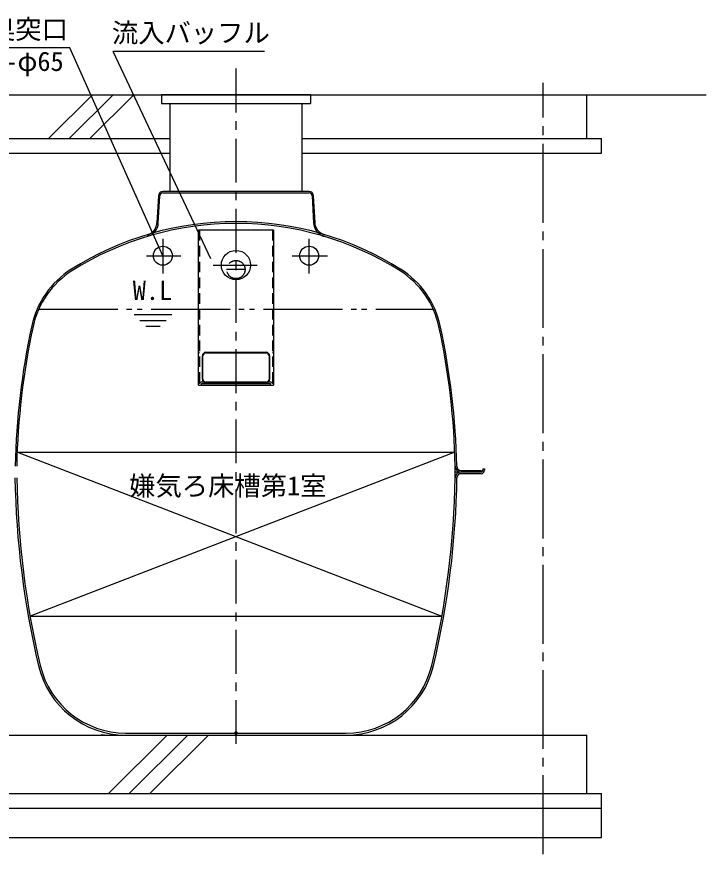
# Model space of a CAD drawing. Units: millimetres, scale not verified. Extents: x -8910 to 8910, y -6308 to 6308.
# Drawn here: x 533 to 2891, y -4367 to -1502 of the extents above; entities that cross this region are included whole.
import ezdxf
from ezdxf.enums import TextEntityAlignment as Align

# ---------------------------------------------------------------- set-up
doc = ezdxf.new("R2010")
doc.units = ezdxf.units.MM
doc.header["$LTSCALE"] = 30
for name, pattern in [('CHAIN1', [8, 5, -1, 1, -1]), ('CHAIN2', [12, 9, -1, 1, -1]), ('DASHED1', [1.8, 1.2, -0.6]), ('DASHED3', [4, 3, -1]), ('DOUBLE_CHAIN2', [12.8, 9, -1, 0.6, -0.6, 0.6, -1])]:
    doc.linetypes.add(name, pattern=pattern)
for name, color, linetype, lineweight in [('0-0_製作', 5, 'Continuous', 25), ('0-1_空気管', 3, 'Continuous', 25), ('0-4_09', 3, 'Continuous', 25), ('0-5_躯体', 3, 'Continuous', 25), ('0-B_機器', 2, 'Continuous', 25), ('0-D_文字', 7, 'Continuous', 25), ('0-E_08', 2, 'Continuous', 25)]:
    doc.layers.add(name, color=color, linetype=linetype, lineweight=lineweight)
doc.styles.add('ＭＳ ゴシック', font='')
doc.styles.get('ＭＳ ゴシック').set_extended_font_data('MS Gothic')

msp = doc.modelspace()

# ---------------------------------------------------------------- linework, layer by layer
at = {"layer": '0-0_製作', "color": 3}
for p in [(535.29, -2991.85), (578.39, -3551.85)]:
    msp.add_line(p, (1986.87, -3551.85), dxfattribs=at)
msp.add_lwpolyline([(535.29, -2991.85), (2030.75, -2991.85), (578.45, -3551.85)], dxfattribs=at)
at = {"layer": '0-1_空気管', "linetype": 'CHAIN1'}
for p, q in [((1282.66, -1679.22), (1282.66, -4014.51)), ((1032.66, -2261.49), (1032.66, -2380)), ((1532.67, -2380), (1532.67, -2261.49)), ((976.81, -2319.35), (1094.19, -2319.35)), ((1474.99, -2319.35), (1595.18, -2319.35)), ((1204.93, -2351.35), (1363.96, -2351.35))]:
    msp.add_line(p, q, dxfattribs=at)
at = {"layer": '0-1_空気管', "linetype": 'DASHED3'}
for p, q in [((1314.66, -2366.85), (1249.66, -2366.85)), ((2032.67, -3058.85), (2032.66, -3058.85)), ((2052.4, -3058.85), (2120.67, -3058.85)), ((2126.67, -3048.85), (2126.67, -3052.85))]:
    msp.add_line(p, q, dxfattribs=at)
at = {"layer": '0-1_空気管', "linetype": 'DOUBLE_CHAIN2'}
for p, q in [((608.35, -2501.85), (1956.98, -2501.85)), ((2032.66, -3058.85), (2052.4, -3058.85))]:
    msp.add_line(p, q, dxfattribs=at)
at = {"layer": '0-1_空気管'}
for p, q in [((2032.67, -3058.85), (2120.67, -3058.85)), ((2052.35, -3053.85), (2120.67, -3053.85)), ((2120.67, -3064.85), (2052.4, -3064.85)), ((2120.67, -3053.85), (2120.67, -3058.85)), ((2126.67, -3048.85), (2132.67, -3048.85)), ((2132.67, -3048.85), (2132.67, -3052.85)), ((905.37, -3951.85), (1659.96, -3951.85)), ((905.37, -3958.85), (1659.96, -3958.85))]:
    msp.add_line(p, q, dxfattribs=at)
msp.add_lwpolyline([(823.27, -3957.41), (824.17, -3957.5), (825.03, -3957.59), (825.87, -3957.65), (826.7, -3957.71), (827.52, -3957.75), (828.33, -3957.79), (829.14, -3957.81), (829.91, -3957.83), (830.65, -3957.84), (831.33, -3957.85), (831.96, -3957.85), (832.5, -3957.86)], dxfattribs=at)
for centre, radius in [((1032.66, -2319.35), 32.5), ((1532.67, -2319.35), 32.5), ((1282.66, -2351.35), 50)]:
    msp.add_circle(centre, radius, dxfattribs=at)
at = {"layer": '0-1_空気管', "linetype": 'DASHED3'}
msp.add_circle((1282.66, -2366.85), 31, dxfattribs=at)
at = {"layer": '0-1_空気管'}
for centre, radius, start, end in [((1282.66, -3258.85), 1056, 90, 122.294), ((1282.66, -3258.85), 1056, 57.706, 90), ((1282.66, -3258.85), 1050, 90, 122.294), ((1282.66, -3258.85), 1050, 57.706, 90), ((883.15, -2624.12), 306, 122.5569, 167.799), ((881.97, -2624.86), 300, 122.294, 167.825), ((1683.36, -2624.86), 300, 12.175, 57.706), ((1682.18, -2624.12), 306, 12.201, 57.813), ((3032.49, -3088.85), 2505, 167.799, 178.863), ((3032.49, -3088.85), 2500, 167.825, 178.863), ((-467.16, -3088.85), 2500, 1.137, 12.175), ((-467.16, -3088.85), 2505, 1.137, 12.201), ((2052.35, -3038.85), 20, 181.137, 270), ((2052.4, -3078.85), 20, 90, 179.051), ((2052.35, -3038.85), 15, 181.137, 270), ((2052.4, -3078.85), 14, 90, 179.051), ((2120.67, -3052.85), 12, 270, 0), ((3532.51, -3028.85), 3006, 180.949, 193.341), ((3532.51, -3028.85), 3000, 180.949, 193.341), ((-967.19, -3028.85), 3000, 346.659, 359.051), ((-967.19, -3028.85), 3006, 346.659, 359.051), ((906.4, -3651.85), 307, 193.296, 269.808), ((905.37, -3651.85), 300, 193.341, 270), ((1658.93, -3651.85), 307, 270, 346.704), ((1659.96, -3651.85), 300, 270, 346.659)]:
    msp.add_arc(centre, radius, start, end, dxfattribs=at)
at = {"layer": '0-1_空気管', "linetype": 'DOUBLE_CHAIN2'}
for centre, radius, start, end in [((-467.16, -3088.85), 2500, 0.688, 1.099), ((-967.19, -3028.85), 3000, 359.083, 359.427)]:
    msp.add_arc(centre, radius, start, end, dxfattribs=at)
at = {"layer": '0-1_空気管', "linetype": 'DASHED3'}
msp.add_arc((2120.67, -3052.85), 6, 270, 0, dxfattribs=at)
at = {"layer": '0-1_空気管', "color": 92}
for points in [[(1276.66, -3951.85), (1282.66, -3945.85), (1282.66, -3951.85)], [(1276.68, -3951.48), (1282.66, -3945.85), (1276.66, -3951.85)], [(1276.85, -3953.34), (1276.66, -3951.85), (1282.66, -3951.85)], [(1276.71, -3952.6), (1276.66, -3951.85), (1276.85, -3953.34)], [(1276.77, -3950.73), (1282.66, -3945.85), (1276.68, -3951.48)], [(1276.96, -3950), (1282.66, -3945.85), (1276.77, -3950.73)], [(1276.85, -3953.34), (1282.66, -3951.85), (1277.08, -3954.06)], [(1277.23, -3949.3), (1282.66, -3945.85), (1276.96, -3950)], [(1277.08, -3954.06), (1282.66, -3951.85), (1277.41, -3954.74)], [(1277.6, -3948.64), (1282.66, -3945.85), (1277.23, -3949.3)], [(1277.41, -3954.74), (1282.66, -3951.85), (1277.81, -3955.38)], [(1278.04, -3948.03), (1282.66, -3945.85), (1277.6, -3948.64)], [(1277.81, -3955.38), (1282.66, -3951.85), (1278.29, -3955.96)], [(1278.56, -3947.48), (1282.66, -3945.85), (1278.04, -3948.03)], [(1278.29, -3955.96), (1282.66, -3951.85), (1278.84, -3956.48)], [(1279.14, -3947), (1282.66, -3945.85), (1278.56, -3947.48)], [(1278.84, -3956.48), (1282.66, -3951.85), (1279.45, -3956.92)], [(1279.77, -3946.59), (1282.66, -3945.85), (1279.14, -3947)], [(1279.45, -3956.92), (1282.66, -3951.85), (1280.11, -3957.28)], [(1279.77, -3946.59), (1281.91, -3945.9), (1282.66, -3945.85)], [(1280.45, -3946.27), (1281.91, -3945.9), (1279.77, -3946.59)], [(1280.11, -3957.28), (1282.66, -3951.85), (1280.81, -3957.56)], [(1280.45, -3946.27), (1281.17, -3946.04), (1281.91, -3945.9)], [(1280.81, -3957.56), (1282.66, -3951.85), (1281.54, -3957.75)], [(1281.54, -3957.75), (1282.66, -3951.85), (1282.29, -3957.84)], [(1282.29, -3957.84), (1282.66, -3951.85), (1282.66, -3957.85)], [(1282.66, -3945.85), (1288.24, -3949.64), (1282.66, -3951.85)], [(1282.66, -3945.85), (1287.92, -3948.96), (1288.24, -3949.64)], [(1282.66, -3945.85), (1287.52, -3948.33), (1287.92, -3948.96)], [(1282.66, -3945.85), (1287.04, -3947.74), (1287.52, -3948.33)], [(1282.66, -3945.85), (1286.49, -3947.23), (1287.04, -3947.74)], [(1282.66, -3945.85), (1285.88, -3946.79), (1286.49, -3947.23)], [(1282.66, -3945.85), (1285.22, -3946.42), (1285.88, -3946.79)], [(1282.66, -3945.85), (1284.52, -3946.15), (1285.22, -3946.42)], [(1282.66, -3945.85), (1283.79, -3945.96), (1284.52, -3946.15)], [(1282.66, -3945.85), (1283.04, -3945.86), (1283.79, -3945.96)], [(1282.66, -3951.85), (1288.24, -3949.64), (1288.48, -3950.36)], [(1282.66, -3951.85), (1288.48, -3950.36), (1288.62, -3951.1)], [(1282.66, -3951.85), (1288.62, -3951.1), (1288.66, -3951.85)], [(1282.66, -3951.85), (1286.19, -3956.71), (1282.66, -3957.85)], [(1282.66, -3951.85), (1286.77, -3956.23), (1286.19, -3956.71)], [(1282.66, -3951.85), (1287.29, -3955.68), (1286.77, -3956.23)], [(1282.66, -3951.85), (1287.73, -3955.07), (1287.29, -3955.68)], [(1282.66, -3951.85), (1288.09, -3954.41), (1287.73, -3955.07)], [(1282.66, -3951.85), (1288.37, -3953.71), (1288.09, -3954.41)], [(1282.66, -3951.85), (1288.56, -3952.98), (1288.37, -3953.71)], [(1282.66, -3951.85), (1288.65, -3952.23), (1288.56, -3952.98)], [(1282.66, -3951.85), (1288.66, -3951.85), (1288.65, -3952.23)], [(1282.66, -3957.85), (1286.19, -3956.71), (1285.55, -3957.11)], [(1282.66, -3957.85), (1285.55, -3957.11), (1283.42, -3957.8)], [(1283.42, -3957.8), (1285.55, -3957.11), (1284.87, -3957.43)], [(1283.42, -3957.8), (1284.87, -3957.43), (1284.16, -3957.66)]]:
    msp.add_solid(points, dxfattribs=at)
at = {"layer": '0-4_09'}
for p, q in [((1057.66, -2099.82), (1057.66, -1798.87)), ((1507.66, -1798.87), (1507.66, -2099.82)), ((1017.18, -2114.04), (1012.13, -2207.39)), ((1017.12, -2207.65), (1022.17, -2114.3)), ((1533.18, -2099.82), (1032.15, -2099.82)), ((1032.15, -2104.82), (1533.18, -2104.82)), ((1543.16, -2114.3), (1548.21, -2207.65)), ((1553.2, -2207.39), (1548.15, -2114.04)), ((1581.81, -2252.33), (1582.33, -2252.49)), ((1582.33, -2252.49), (1583.8, -2252.93))]:
    msp.add_line(p, q, dxfattribs=at)
for points in [[(980.09, -2248.14), (980.51, -2248.02), (980.69, -2247.96), (980.91, -2247.9), (981.16, -2247.82), (981.46, -2247.72), (981.79, -2247.61), (982.16, -2247.49), (982.57, -2247.35), (983.01, -2247.19), (983.49, -2247.01), (984.01, -2246.81), (984.57, -2246.59), (985.15, -2246.34), (985.78, -2246.07), (986.43, -2245.76), (987.11, -2245.43), (987.83, -2245.07), (988.57, -2244.67), (989.33, -2244.23), (990.11, -2243.77), (990.91, -2243.28), (991.71, -2242.77), (992.52, -2242.23), (993.32, -2241.66), (994.12, -2241.08), (994.9, -2240.48), (995.67, -2239.87), (996.43, -2239.24), (997.17, -2238.59), (997.9, -2237.92), (998.61, -2237.24), (999.31, -2236.54), (1000, -2235.83), (1000.66, -2235.1), (1001.31, -2234.36), (1001.95, -2233.61), (1002.57, -2232.84), (1003.17, -2232.06), (1003.75, -2231.26)], [(1003.75, -2231.26), (1004.32, -2230.45), (1004.87, -2229.63), (1005.4, -2228.8), (1005.91, -2227.96), (1006.4, -2227.11), (1006.88, -2226.24), (1007.33, -2225.37), (1007.77, -2224.48), (1008.18, -2223.59), (1008.58, -2222.68), (1008.96, -2221.77), (1009.31, -2220.86), (1009.65, -2219.95), (1009.96, -2219.05), (1010.25, -2218.16), (1010.51, -2217.29), (1010.75, -2216.44), (1010.96, -2215.63), (1011.15, -2214.85), (1011.31, -2214.1), (1011.45, -2213.4), (1011.57, -2212.73), (1011.67, -2212.1), (1011.76, -2211.51), (1011.83, -2210.96), (1011.89, -2210.45), (1011.94, -2209.98), (1011.98, -2209.55), (1012.01, -2209.16), (1012.04, -2208.81), (1012.06, -2208.5), (1012.08, -2208.24), (1012.09, -2208.01), (1012.13, -2207.39)], [(1548.21, -2207.65), (1548.24, -2208.27), (1548.26, -2208.53), (1548.27, -2208.85), (1548.3, -2209.2), (1548.32, -2209.6), (1548.35, -2210.02), (1548.39, -2210.46), (1548.43, -2210.92), (1548.48, -2211.38), (1548.53, -2211.85), (1548.59, -2212.32), (1548.67, -2212.81), (1548.75, -2213.31), (1548.85, -2213.84), (1548.97, -2214.41), (1549.1, -2215.02), (1549.26, -2215.67), (1549.44, -2216.38), (1549.63, -2217.13), (1549.84, -2217.9), (1550.06, -2218.69), (1550.29, -2219.47), (1550.52, -2220.24), (1550.74, -2220.98), (1550.96, -2221.67), (1551.18, -2222.31), (1551.39, -2222.91), (1551.61, -2223.49), (1551.84, -2224.07), (1552.09, -2224.66), (1552.38, -2225.28), (1552.7, -2225.95), (1553.07, -2226.69), (1553.5, -2227.51), (1553.97, -2228.39), (1554.47, -2229.33), (1555.01, -2230.3), (1555.57, -2231.28), (1556.14, -2232.25)], [(1565.41, -2235.97), (1564.7, -2235.27), (1564.03, -2234.57), (1563.41, -2233.89), (1562.83, -2233.22), (1562.29, -2232.55), (1561.76, -2231.86), (1561.25, -2231.13), (1560.75, -2230.35), (1560.24, -2229.51), (1559.72, -2228.6), (1559.18, -2227.59), (1558.62, -2226.52), (1558.06, -2225.4), (1557.51, -2224.25), (1556.97, -2223.09), (1556.46, -2221.95), (1555.98, -2220.84), (1555.55, -2219.78), (1555.17, -2218.8), (1554.85, -2217.88), (1554.57, -2217.02), (1554.33, -2216.21), (1554.13, -2215.43), (1553.96, -2214.68), (1553.82, -2213.94), (1553.7, -2213.22), (1553.6, -2212.5), (1553.52, -2211.78), (1553.44, -2211.09), (1553.39, -2210.43), (1553.34, -2209.82), (1553.31, -2209.26), (1553.28, -2208.77), (1553.2, -2207.39)], [(1556.14, -2232.25), (1556.72, -2233.2), (1557.3, -2234.1), (1557.87, -2234.95), (1558.44, -2235.75), (1559.02, -2236.52), (1559.63, -2237.27), (1560.28, -2238.01), (1560.99, -2238.76), (1561.76, -2239.53), (1562.61, -2240.33), (1563.55, -2241.18), (1564.56, -2242.06), (1565.63, -2242.96), (1566.72, -2243.86), (1567.83, -2244.74), (1568.93, -2245.6), (1570.01, -2246.4), (1571.03, -2247.14), (1572, -2247.81), (1572.9, -2248.4), (1573.76, -2248.93), (1574.58, -2249.4), (1575.36, -2249.82), (1576.13, -2250.2), (1576.88, -2250.55), (1577.64, -2250.86), (1578.39, -2251.16), (1579.14, -2251.44), (1579.87, -2251.7), (1580.56, -2251.93), (1581.21, -2252.14), (1581.81, -2252.33)], [(1585.24, -2248.14), (1584.7, -2247.98), (1584.47, -2247.91), (1584.2, -2247.83), (1583.9, -2247.74), (1583.56, -2247.63), (1583.2, -2247.51), (1582.82, -2247.39), (1582.42, -2247.26), (1582.03, -2247.12), (1581.63, -2246.97), (1581.23, -2246.81), (1580.82, -2246.65), (1580.4, -2246.46), (1579.96, -2246.26), (1579.48, -2246.04), (1578.98, -2245.79), (1578.44, -2245.52), (1577.86, -2245.21), (1577.25, -2244.88), (1576.62, -2244.54), (1575.98, -2244.18), (1575.34, -2243.81), (1574.72, -2243.45), (1574.12, -2243.09), (1573.56, -2242.75), (1573.04, -2242.43), (1572.56, -2242.12), (1572.1, -2241.8), (1571.65, -2241.48), (1571.19, -2241.13), (1570.71, -2240.75), (1570.19, -2240.32), (1569.62, -2239.84), (1568.99, -2239.3), (1568.32, -2238.7), (1567.61, -2238.05), (1566.88, -2237.38), (1566.14, -2236.68), (1565.41, -2235.97)]]:
    msp.add_lwpolyline(points, dxfattribs=at)
for centre, radius, start, end in [((1032.15, -2114.82), 15, 90, 177), ((1032.15, -2114.82), 10, 90, 177), ((1533.18, -2114.82), 15, 3, 90), ((1533.18, -2114.82), 10, 3, 90), ((967.19, -2205.03), 50, 286.666, 357)]:
    msp.add_arc(centre, radius, start, end, dxfattribs=at)
at = {"layer": '0-5_躯体'}
for p, q in [((1537.66, -1768.88), (1027.66, -1768.88)), ((1154.66, -2762.13), (1154.66, -2231.82)), ((1410.66, -2231.82), (1154.66, -2231.82)), ((1410.66, -2231.82), (1410.66, -2762.13)), ((1167.66, -2741.82), (1167.66, -2661.82)), ((1169.66, -2741.82), (1169.66, -2661.82)), ((1179.66, -2649.82), (1385.66, -2649.82)), ((1179.66, -2651.82), (1385.66, -2651.82)), ((1395.66, -2661.82), (1395.66, -2741.82)), ((1397.66, -2661.82), (1397.66, -2741.82)), ((1154.66, -2762.13), (1410.66, -2762.13)), ((1173.03, -2751.82), (1163.66, -2751.82)), ((1385.68, -2751.82), (1179.66, -2751.82)), ((1385.66, -2753.82), (1179.66, -2753.82)), ((1401.66, -2751.82), (1392.3, -2751.82)), ((1400.4, -2762.13), (1400.4, -2756.07)), ((432.66, -3958.85), (2132.67, -3958.85))]:
    msp.add_line(p, q, dxfattribs=at)
at = {"layer": '0-5_躯体', "linetype": 'DASHED1'}
for p, q in [((1157.66, -2231.82), (1157.66, -2762.13)), ((1407.66, -2231.82), (1407.66, -2762.13)), ((1157.66, -2651.82), (1154.66, -2651.82)), ((1410.66, -2651.82), (1407.66, -2651.82))]:
    msp.add_line(p, q, dxfattribs=at)
at = {"layer": '0-5_躯体'}
msp.add_lwpolyline([(1164.93, -2762.13), (1164.93, -2756.07), (1400.4, -2756.07)], dxfattribs=at)
for centre, radius, start, end in [((1179.66, -2661.82), 12, 90, 180), ((1179.66, -2661.82), 10, 90, 180), ((1385.66, -2661.82), 12, 0, 90), ((1385.66, -2661.82), 10, 0, 90), ((1179.66, -2741.82), 12, 180, 270), ((1179.66, -2741.82), 10, 180, 270), ((1385.66, -2741.82), 10, 270, 0), ((1385.66, -2741.82), 12, 270, 0), ((1163.66, -2757.82), 6, 90, 180), ((1401.66, -2757.82), 6, 0, 90)]:
    msp.add_arc(centre, radius, start, end, dxfattribs=at)
at = {"layer": '0-B_機器'}
for p, q in [((82.66, -1768.88), (2890.75, -1768.88)), ((641.87, -1918.88), (791.87, -1768.88)), ((712.58, -1918.88), (862.58, -1768.88)), ((783.29, -1918.88), (933.29, -1768.88)), ((2482.66, -1918.88), (2482.66, -1768.88)), ((332.66, -1918.88), (1057.66, -1918.88)), ((1507.66, -1918.88), (2532.66, -1918.88)), ((2532.66, -1968.88), (2532.66, -1918.88)), ((332.66, -1968.88), (1057.66, -1968.88)), ((1507.66, -1968.88), (2532.66, -1968.88)), ((332.66, -3958.85), (2482.66, -3958.85)), ((846.87, -4158.85), (1046.87, -3958.85)), ((917.58, -4158.85), (1117.58, -3958.85)), ((988.29, -4158.85), (1188.29, -3958.85)), ((2482.66, -4158.85), (2482.66, -3958.85)), ((32.66, -4158.85), (2532.66, -4158.85)), ((2532.66, -4308.85), (2532.66, -4158.85)), ((32.66, -4208.85), (2532.66, -4208.85)), ((32.66, -4308.85), (2532.66, -4308.85))]:
    msp.add_line(p, q, dxfattribs=at)
at = {"layer": '0-B_機器', "color": 3}
for p, q in [((1027.66, -1768.88), (1537.66, -1768.88)), ((1027.66, -1768.88), (1027.66, -1798.87)), ((1537.66, -1768.88), (1537.66, -1798.87)), ((1027.66, -1798.87), (1537.66, -1798.87))]:
    msp.add_line(p, q, dxfattribs=at)
at = {"layer": '0-D_文字', "color": 3}
for p, q in [((714.93, -1608.54), (432.97, -1608.54)), ((1032.66, -2319.35), (714.93, -1608.54)), ((1380.36, -1620.83), (862.36, -1620.83)), ((1197.11, -2330.32), (862.36, -1620.83)), ((1063.72, -2521.85), (934.22, -2521.85)), ((1043.72, -2541.85), (954.22, -2541.85)), ((1023.72, -2561.85), (974.22, -2561.85))]:
    msp.add_line(p, q, dxfattribs=at)
at = {"layer": '0-E_08', "linetype": 'CHAIN2'}
msp.add_line((2332.66, -4366.51), (2332.66, -1728.4), dxfattribs=at)

# ---------------------------------------------------------------- texts
at = {"layer": '0-D_文字', "color": 4, "style": 'ＭＳ ゴシック'}
for s, p in [('臭突口', (437.97, -1597.54)), ('流入バッフル', (858.36, -1609.83)), ('2-φ65', (445.56, -1707.34)), ('W.L', (929.72, -2490.46)), ('嫌気ろ床槽第1室', (917.29, -3159.17))]:
    msp.add_text(s, height=65.98, dxfattribs=at).set_placement(p, align=Align.BOTTOM_LEFT)

doc.saveas('drawing.dxf')
